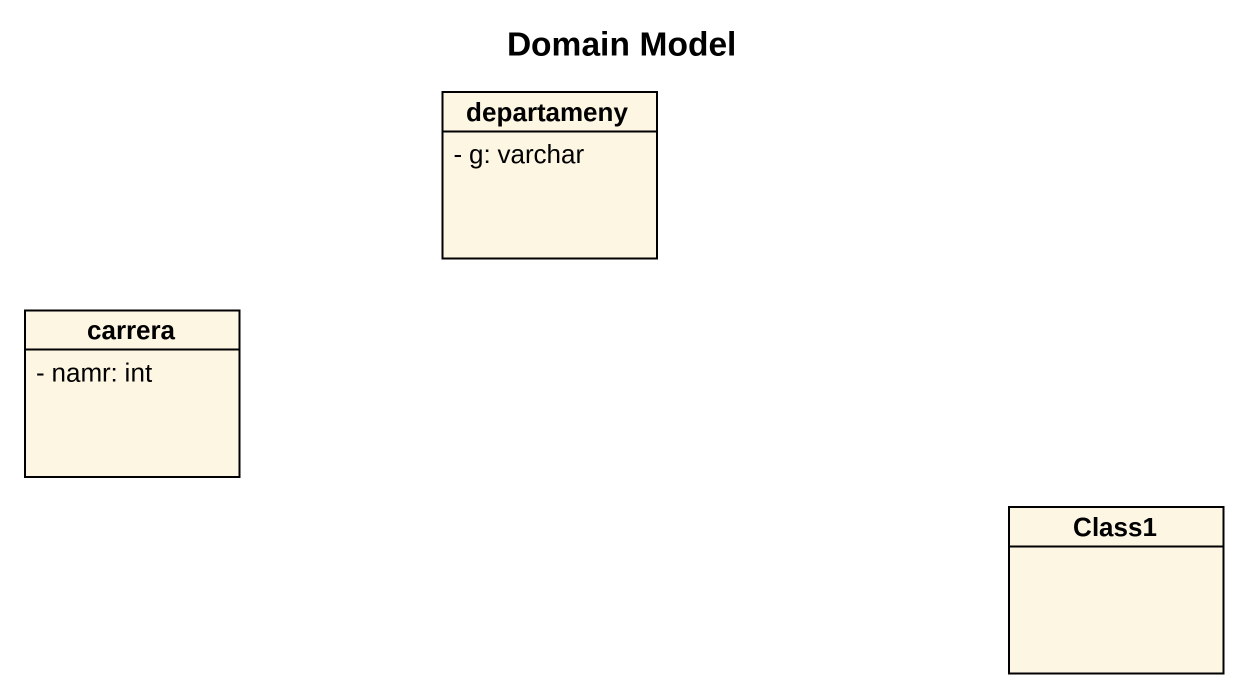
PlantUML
@startuml
title Domain Model
hide circle
hide empty members
skinparam classAttributeIconSize 0
class departameny {
  - g: varchar
}
class carrera {
  - namr: int
}
class Class1
@enduml
